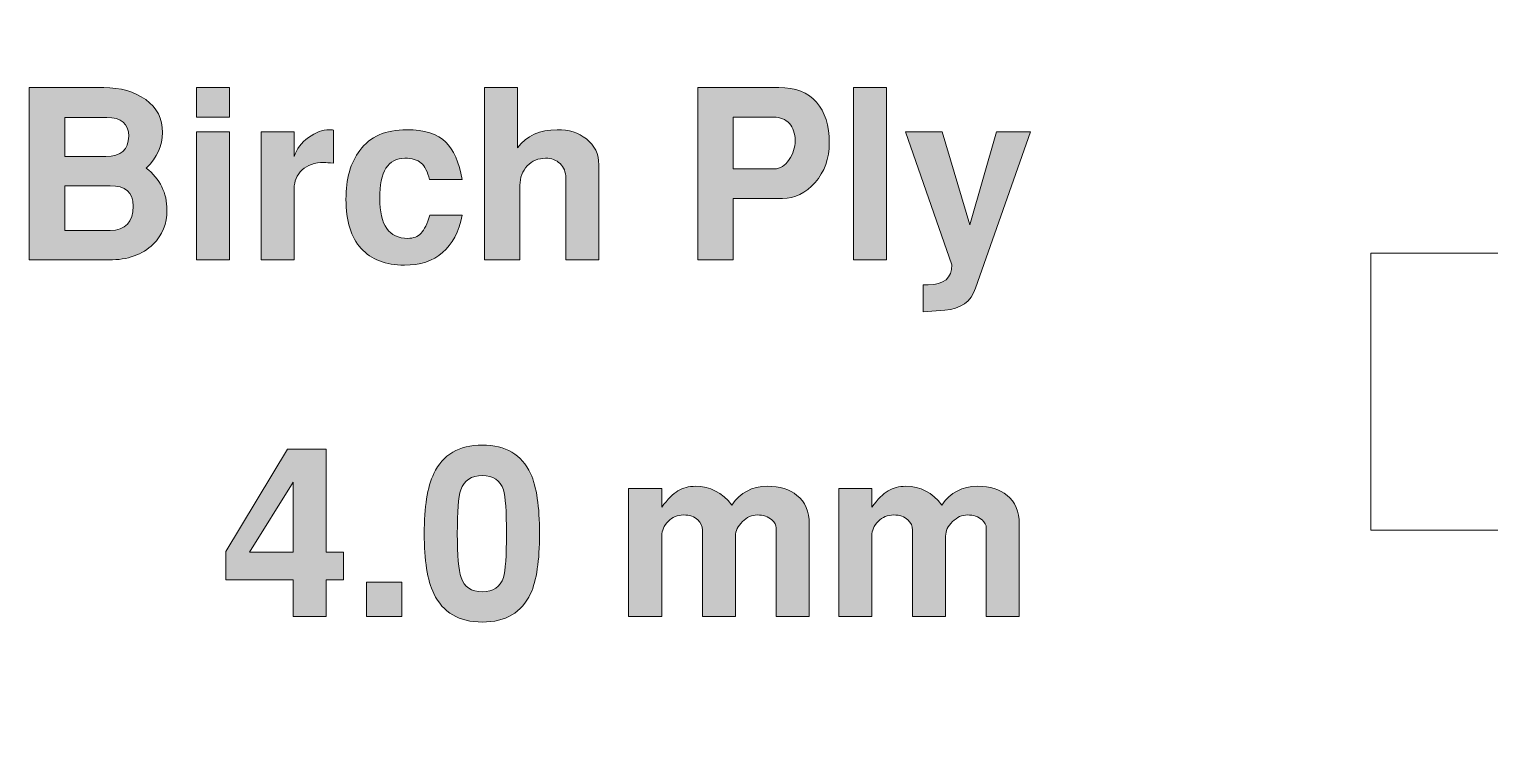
# Model space of a CAD drawing. Header units: inches. Extents: x 0.97 to 4.81, y -5.05 to -0.68.
# Drawn here: x 2.026 to 3.056, y -1.991 to -1.48 of the extents above; entities that cross this region are included whole.
import ezdxf

# ---------------------------------------------------------------- set-up
doc = ezdxf.new("R2010")
doc.units = ezdxf.units.IN
doc.header["$MEASUREMENT"] = 0
doc.layers.add('Layer 1', color=7, linetype='Continuous')

# ---------------------------------------------------------------- blocks, each defined once
blk = doc.blocks.new('block 5')
at = {"layer": 'Layer 1', "color": 7, "lineweight": 5, "true_color": 0xffffff}
blk.add_open_spline([(3.6261, -1.6382), (3.6261, -1.6382), (3.6261, -1.5193), (3.6261, -1.5193), (3.6261, -1.5193), (3.6261, -1.4803), (3.6261, -1.4803), (3.6261, -1.4803), (3.4984, -1.4803), (3.4984, -1.4803), (3.3903, -1.4803), (3.2914, -1.5414), (3.243, -1.6382), (3.243, -1.6382), (2.9719, -1.6382), (2.9719, -1.6382), (2.9719, -1.6382), (2.9719, -1.8335), (2.9719, -1.8335), (2.9719, -1.8335), (3.3707, -1.8335), (3.3707, -1.8335), (3.3707, -1.8335), (3.3707, -1.9523), (3.3707, -1.9523), (3.3707, -1.9523), (3.3707, -1.9913), (3.3707, -1.9913), (3.3707, -1.9913), (3.4984, -1.9913), (3.4984, -1.9913), (3.6066, -1.9913), (3.7054, -1.9302), (3.7538, -1.8335), (3.7538, -1.8335), (4.0249, -1.8335), (4.0249, -1.8335), (4.0249, -1.8335), (4.0249, -1.6382), (4.0249, -1.6382), (4.0249, -1.6382), (3.6261, -1.6382), (3.6261, -1.6382)], degree=3, knots=[0, 0, 0, 0, 1, 1, 1, 2, 2, 2, 3, 3, 3, 4, 4, 4, 5, 5, 5, 6, 6, 6, 7, 7, 7, 8, 8, 8, 9, 9, 9, 10, 10, 10, 11, 11, 11, 12, 12, 12, 13, 13, 13, 14, 14, 14, 14], dxfattribs=at)
blk = doc.blocks.new('block 2')
at = {"layer": 'Layer 1'}
blk.add_blockref('block 5', (0, 0), dxfattribs=at)
blk = doc.blocks.new('block 26')
at = {"layer": 'Layer 1', "true_color": 0xed1f24}
h = blk.add_hatch(color=240, dxfattribs=at)
h.dxf.hatch_style = 2
edge = h.paths.add_edge_path()
edge.add_spline(control_points=[(2.1231, -1.6078), (2.1231, -1.6175), (2.1199, -1.6255), (2.1133, -1.632), (2.1059, -1.6393), (2.0955, -1.643), (2.0821, -1.643), (2.0821, -1.643), (2.026, -1.643), (2.026, -1.643), (2.026, -1.643), (2.026, -1.5215), (2.026, -1.5215), (2.026, -1.5215), (2.0786, -1.5215), (2.0786, -1.5215), (2.0903, -1.5215), (2.1001, -1.5243), (2.1081, -1.53), (2.116, -1.5357), (2.12, -1.5434), (2.12, -1.5532), (2.12, -1.5625), (2.1161, -1.5708), (2.1085, -1.5782), (2.1182, -1.5859), (2.1231, -1.5958), (2.1231, -1.6078)], knot_values=[0, 0, 0, 0, 1, 1, 1, 2, 2, 2, 3, 3, 3, 4, 4, 4, 5, 5, 5, 6, 6, 6, 7, 7, 7, 8, 8, 8, 9, 9, 9, 9], degree=3, periodic=1)
edge = h.paths.add_edge_path()
edge.add_spline(control_points=[(2.0961, -1.5558), (2.0961, -1.5469), (2.091, -1.5425), (2.0806, -1.5425), (2.0806, -1.5425), (2.051, -1.5425), (2.051, -1.5425), (2.051, -1.5425), (2.051, -1.57), (2.051, -1.57), (2.051, -1.57), (2.08, -1.57), (2.08, -1.57), (2.0907, -1.57), (2.0961, -1.5653), (2.0961, -1.5558)], knot_values=[0, 0, 0, 0, 1, 1, 1, 2, 2, 2, 3, 3, 3, 4, 4, 4, 5, 5, 5, 5], degree=3, periodic=1)
edge = h.paths.add_edge_path()
edge.add_spline(control_points=[(2.0993, -1.605), (2.0993, -1.5954), (2.0939, -1.5907), (2.083, -1.5907), (2.083, -1.5907), (2.051, -1.5907), (2.051, -1.5907), (2.051, -1.5907), (2.051, -1.6222), (2.051, -1.6222), (2.051, -1.6222), (2.083, -1.6222), (2.083, -1.6222), (2.0939, -1.6222), (2.0993, -1.6164), (2.0993, -1.605)], knot_values=[0, 0, 0, 0, 1, 1, 1, 2, 2, 2, 3, 3, 3, 4, 4, 4, 5, 5, 5, 5], degree=3, periodic=1)
h = blk.add_hatch(color=240, dxfattribs=at)
h.dxf.hatch_style = 2
h.paths.add_polyline_path([(2.1673, -1.5423), (2.144, -1.5423), (2.144, -1.5215), (2.1673, -1.5215)])
h.paths.add_polyline_path([(2.1673, -1.643), (2.144, -1.643), (2.144, -1.5527), (2.1673, -1.5527)])
h = blk.add_hatch(color=240, dxfattribs=at)
h.dxf.hatch_style = 2
edge = h.paths.add_edge_path()
edge.add_spline(control_points=[(2.4276, -1.643), (2.4276, -1.643), (2.4043, -1.643), (2.4043, -1.643), (2.4043, -1.643), (2.4043, -1.5854), (2.4043, -1.5854), (2.4043, -1.581), (2.403, -1.5776), (2.4003, -1.5751), (2.3976, -1.5726), (2.3942, -1.5713), (2.3901, -1.5713), (2.3849, -1.5713), (2.3806, -1.5731), (2.3771, -1.5767), (2.3737, -1.5804), (2.372, -1.5849), (2.372, -1.5904), (2.372, -1.5904), (2.372, -1.643), (2.372, -1.643), (2.372, -1.643), (2.347, -1.643), (2.347, -1.643), (2.347, -1.643), (2.347, -1.5215), (2.347, -1.5215), (2.347, -1.5215), (2.3703, -1.5215), (2.3703, -1.5215), (2.3703, -1.5215), (2.3703, -1.564), (2.3703, -1.564), (2.3766, -1.5554), (2.386, -1.5512), (2.3983, -1.5512), (2.4064, -1.5512), (2.4132, -1.5533), (2.4188, -1.5577), (2.4247, -1.5623), (2.4276, -1.5684), (2.4276, -1.576), (2.4276, -1.576), (2.4276, -1.643), (2.4276, -1.643)], knot_values=[0, 0, 0, 0, 1, 1, 1, 2, 2, 2, 3, 3, 3, 4, 4, 4, 5, 5, 5, 6, 6, 6, 7, 7, 7, 8, 8, 8, 9, 9, 9, 10, 10, 10, 11, 11, 11, 12, 12, 12, 13, 13, 13, 14, 14, 14, 15, 15, 15, 15], degree=3, periodic=1)
h = blk.add_hatch(color=240, dxfattribs=at)
h.dxf.hatch_style = 2
edge = h.paths.add_edge_path()
edge.add_spline(control_points=[(2.5901, -1.5603), (2.5901, -1.5715), (2.5868, -1.5809), (2.5801, -1.5884), (2.5735, -1.5959), (2.5658, -1.5997), (2.5571, -1.5997), (2.5571, -1.5997), (2.5223, -1.5997), (2.5223, -1.5997), (2.5223, -1.5997), (2.5223, -1.643), (2.5223, -1.643), (2.5223, -1.643), (2.4973, -1.643), (2.4973, -1.643), (2.4973, -1.643), (2.4973, -1.5215), (2.4973, -1.5215), (2.4973, -1.5215), (2.5545, -1.5215), (2.5545, -1.5215), (2.5662, -1.5215), (2.5751, -1.5249), (2.5811, -1.5318), (2.5871, -1.5387), (2.5901, -1.5482), (2.5901, -1.5603)], knot_values=[0, 0, 0, 0, 1, 1, 1, 2, 2, 2, 3, 3, 3, 4, 4, 4, 5, 5, 5, 6, 6, 6, 7, 7, 7, 8, 8, 8, 9, 9, 9, 9], degree=3, periodic=1)
edge = h.paths.add_edge_path()
edge.add_spline(control_points=[(2.566, -1.5588), (2.566, -1.5538), (2.5646, -1.5498), (2.562, -1.5468), (2.5593, -1.5438), (2.5556, -1.5423), (2.5508, -1.5423), (2.5508, -1.5423), (2.5223, -1.5423), (2.5223, -1.5423), (2.5223, -1.5423), (2.5223, -1.5788), (2.5223, -1.5788), (2.5223, -1.5788), (2.5515, -1.5788), (2.5515, -1.5788), (2.5555, -1.5788), (2.5589, -1.5767), (2.5618, -1.5723), (2.5646, -1.5683), (2.566, -1.5638), (2.566, -1.5588)], knot_values=[0, 0, 0, 0, 1, 1, 1, 2, 2, 2, 3, 3, 3, 4, 4, 4, 5, 5, 5, 6, 6, 6, 7, 7, 7, 7], degree=3, periodic=1)
h = blk.add_hatch(color=240, dxfattribs=at)
h.dxf.hatch_style = 2
h.paths.add_polyline_path([(2.6305, -1.643), (2.6071, -1.643), (2.6071, -1.5215), (2.6305, -1.5215)])
h = blk.add_hatch(color=240, dxfattribs=at)
h.dxf.hatch_style = 2
edge = h.paths.add_edge_path()
edge.add_spline(control_points=[(2.2406, -1.5748), (2.2375, -1.5745), (2.2352, -1.5743), (2.2338, -1.5743), (2.2272, -1.5743), (2.2221, -1.5761), (2.2184, -1.5796), (2.2147, -1.5831), (2.2128, -1.5875), (2.2128, -1.5928), (2.2128, -1.5928), (2.2128, -1.643), (2.2128, -1.643), (2.2128, -1.643), (2.1895, -1.643), (2.1895, -1.643), (2.1895, -1.643), (2.1895, -1.5527), (2.1895, -1.5527), (2.1895, -1.5527), (2.2128, -1.5527), (2.2128, -1.5527), (2.2128, -1.5527), (2.2128, -1.5701), (2.2128, -1.5701), (2.2145, -1.5648), (2.2178, -1.5603), (2.2228, -1.5567), (2.2278, -1.553), (2.2328, -1.5512), (2.2378, -1.5512), (2.2384, -1.5512), (2.2393, -1.5513), (2.2406, -1.5515), (2.2406, -1.5515), (2.2406, -1.5748), (2.2406, -1.5748)], knot_values=[0, 0, 0, 0, 1, 1, 1, 2, 2, 2, 3, 3, 3, 4, 4, 4, 5, 5, 5, 6, 6, 6, 7, 7, 7, 8, 8, 8, 9, 9, 9, 10, 10, 10, 11, 11, 11, 12, 12, 12, 12], degree=3, periodic=1)
h = blk.add_hatch(color=240, dxfattribs=at)
h.dxf.hatch_style = 2
edge = h.paths.add_edge_path()
edge.add_spline(control_points=[(2.3313, -1.6115), (2.3264, -1.6349), (2.3128, -1.6467), (2.2905, -1.6467), (2.2772, -1.6467), (2.2671, -1.6427), (2.26, -1.6349), (2.2529, -1.6271), (2.2493, -1.6155), (2.2493, -1.6003), (2.2493, -1.5859), (2.2525, -1.5744), (2.259, -1.5658), (2.2663, -1.556), (2.2774, -1.5512), (2.2921, -1.5512), (2.3046, -1.5512), (2.3138, -1.5541), (2.3198, -1.56), (2.3251, -1.5652), (2.329, -1.574), (2.3313, -1.5863), (2.3313, -1.5863), (2.3082, -1.5863), (2.3082, -1.5863), (2.3069, -1.5808), (2.3049, -1.5769), (2.3023, -1.5747), (2.2997, -1.5724), (2.2959, -1.5713), (2.2909, -1.5713), (2.279, -1.5713), (2.2731, -1.5807), (2.2731, -1.5996), (2.2731, -1.6184), (2.2797, -1.6278), (2.2929, -1.6278), (2.2969, -1.6278), (2.3, -1.6266), (2.3023, -1.6242), (2.3046, -1.6217), (2.3066, -1.6175), (2.3084, -1.6115), (2.3084, -1.6115), (2.3313, -1.6115), (2.3313, -1.6115)], knot_values=[0, 0, 0, 0, 1, 1, 1, 2, 2, 2, 3, 3, 3, 4, 4, 4, 5, 5, 5, 6, 6, 6, 7, 7, 7, 8, 8, 8, 9, 9, 9, 10, 10, 10, 11, 11, 11, 12, 12, 12, 13, 13, 13, 14, 14, 14, 15, 15, 15, 15], degree=3, periodic=1)
h = blk.add_hatch(color=240, dxfattribs=at)
h.dxf.hatch_style = 2
edge = h.paths.add_edge_path()
edge.add_spline(control_points=[(2.732, -1.5527), (2.732, -1.5527), (2.6933, -1.663), (2.6933, -1.663), (2.69, -1.6724), (2.6827, -1.6776), (2.6716, -1.6785), (2.6716, -1.6785), (2.6563, -1.6797), (2.6563, -1.6797), (2.6563, -1.6797), (2.6563, -1.6605), (2.6563, -1.6605), (2.6563, -1.6605), (2.6598, -1.6605), (2.6598, -1.6605), (2.671, -1.6605), (2.6766, -1.6558), (2.6766, -1.6465), (2.6766, -1.6465), (2.6438, -1.5527), (2.6438, -1.5527), (2.6438, -1.5527), (2.6696, -1.5527), (2.6696, -1.5527), (2.6696, -1.5527), (2.6891, -1.6182), (2.6891, -1.6182), (2.6891, -1.6182), (2.708, -1.5527), (2.708, -1.5527), (2.708, -1.5527), (2.732, -1.5527), (2.732, -1.5527)], knot_values=[0, 0, 0, 0, 1, 1, 1, 2, 2, 2, 3, 3, 3, 4, 4, 4, 5, 5, 5, 6, 6, 6, 7, 7, 7, 8, 8, 8, 9, 9, 9, 10, 10, 10, 11, 11, 11, 11], degree=3, periodic=1)
at = {"layer": 'Layer 1', "lineweight": 0}
for points in [[(2.1673, -1.5423), (2.144, -1.5423), (2.144, -1.5215), (2.1673, -1.5215), (2.1673, -1.5423)], [(2.6305, -1.643), (2.6071, -1.643), (2.6071, -1.5215), (2.6305, -1.5215), (2.6305, -1.643)], [(2.1673, -1.643), (2.144, -1.643), (2.144, -1.5527), (2.1673, -1.5527), (2.1673, -1.643)]]:
    blk.add_lwpolyline(points, dxfattribs=at)
for points, knots in [([(2.1231, -1.6078), (2.1231, -1.6175), (2.1199, -1.6255), (2.1133, -1.632), (2.1059, -1.6393), (2.0955, -1.643), (2.0821, -1.643), (2.0821, -1.643), (2.026, -1.643), (2.026, -1.643), (2.026, -1.643), (2.026, -1.5215), (2.026, -1.5215), (2.026, -1.5215), (2.0786, -1.5215), (2.0786, -1.5215), (2.0903, -1.5215), (2.1001, -1.5243), (2.1081, -1.53), (2.116, -1.5357), (2.12, -1.5434), (2.12, -1.5532), (2.12, -1.5625), (2.1161, -1.5708), (2.1085, -1.5782), (2.1182, -1.5859), (2.1231, -1.5958), (2.1231, -1.6078)], [0, 0, 0, 0, 1, 1, 1, 2, 2, 2, 3, 3, 3, 4, 4, 4, 5, 5, 5, 6, 6, 6, 7, 7, 7, 8, 8, 8, 9, 9, 9, 9]), ([(2.4276, -1.643), (2.4276, -1.643), (2.4043, -1.643), (2.4043, -1.643), (2.4043, -1.643), (2.4043, -1.5854), (2.4043, -1.5854), (2.4043, -1.581), (2.403, -1.5776), (2.4003, -1.5751), (2.3976, -1.5726), (2.3942, -1.5713), (2.3901, -1.5713), (2.3849, -1.5713), (2.3806, -1.5731), (2.3771, -1.5767), (2.3737, -1.5804), (2.372, -1.5849), (2.372, -1.5904), (2.372, -1.5904), (2.372, -1.643), (2.372, -1.643), (2.372, -1.643), (2.347, -1.643), (2.347, -1.643), (2.347, -1.643), (2.347, -1.5215), (2.347, -1.5215), (2.347, -1.5215), (2.3703, -1.5215), (2.3703, -1.5215), (2.3703, -1.5215), (2.3703, -1.564), (2.3703, -1.564), (2.3766, -1.5554), (2.386, -1.5512), (2.3983, -1.5512), (2.4064, -1.5512), (2.4132, -1.5533), (2.4188, -1.5577), (2.4247, -1.5623), (2.4276, -1.5684), (2.4276, -1.576), (2.4276, -1.576), (2.4276, -1.643), (2.4276, -1.643)], [0, 0, 0, 0, 1, 1, 1, 2, 2, 2, 3, 3, 3, 4, 4, 4, 5, 5, 5, 6, 6, 6, 7, 7, 7, 8, 8, 8, 9, 9, 9, 10, 10, 10, 11, 11, 11, 12, 12, 12, 13, 13, 13, 14, 14, 14, 15, 15, 15, 15]), ([(2.5901, -1.5603), (2.5901, -1.5715), (2.5868, -1.5809), (2.5801, -1.5884), (2.5735, -1.5959), (2.5658, -1.5997), (2.5571, -1.5997), (2.5571, -1.5997), (2.5223, -1.5997), (2.5223, -1.5997), (2.5223, -1.5997), (2.5223, -1.643), (2.5223, -1.643), (2.5223, -1.643), (2.4973, -1.643), (2.4973, -1.643), (2.4973, -1.643), (2.4973, -1.5215), (2.4973, -1.5215), (2.4973, -1.5215), (2.5545, -1.5215), (2.5545, -1.5215), (2.5662, -1.5215), (2.5751, -1.5249), (2.5811, -1.5318), (2.5871, -1.5387), (2.5901, -1.5482), (2.5901, -1.5603)], [0, 0, 0, 0, 1, 1, 1, 2, 2, 2, 3, 3, 3, 4, 4, 4, 5, 5, 5, 6, 6, 6, 7, 7, 7, 8, 8, 8, 9, 9, 9, 9]), ([(2.0961, -1.5558), (2.0961, -1.5469), (2.091, -1.5425), (2.0806, -1.5425), (2.0806, -1.5425), (2.051, -1.5425), (2.051, -1.5425), (2.051, -1.5425), (2.051, -1.57), (2.051, -1.57), (2.051, -1.57), (2.08, -1.57), (2.08, -1.57), (2.0907, -1.57), (2.0961, -1.5653), (2.0961, -1.5558)], [0, 0, 0, 0, 1, 1, 1, 2, 2, 2, 3, 3, 3, 4, 4, 4, 5, 5, 5, 5]), ([(2.566, -1.5588), (2.566, -1.5538), (2.5646, -1.5498), (2.562, -1.5468), (2.5593, -1.5438), (2.5556, -1.5423), (2.5508, -1.5423), (2.5508, -1.5423), (2.5223, -1.5423), (2.5223, -1.5423), (2.5223, -1.5423), (2.5223, -1.5788), (2.5223, -1.5788), (2.5223, -1.5788), (2.5515, -1.5788), (2.5515, -1.5788), (2.5555, -1.5788), (2.5589, -1.5767), (2.5618, -1.5723), (2.5646, -1.5683), (2.566, -1.5638), (2.566, -1.5588)], [0, 0, 0, 0, 1, 1, 1, 2, 2, 2, 3, 3, 3, 4, 4, 4, 5, 5, 5, 6, 6, 6, 7, 7, 7, 7]), ([(2.2406, -1.5748), (2.2375, -1.5745), (2.2352, -1.5743), (2.2338, -1.5743), (2.2272, -1.5743), (2.2221, -1.5761), (2.2184, -1.5796), (2.2147, -1.5831), (2.2128, -1.5875), (2.2128, -1.5928), (2.2128, -1.5928), (2.2128, -1.643), (2.2128, -1.643), (2.2128, -1.643), (2.1895, -1.643), (2.1895, -1.643), (2.1895, -1.643), (2.1895, -1.5527), (2.1895, -1.5527), (2.1895, -1.5527), (2.2128, -1.5527), (2.2128, -1.5527), (2.2128, -1.5527), (2.2128, -1.5701), (2.2128, -1.5701), (2.2145, -1.5648), (2.2178, -1.5603), (2.2228, -1.5567), (2.2278, -1.553), (2.2328, -1.5512), (2.2378, -1.5512), (2.2384, -1.5512), (2.2393, -1.5513), (2.2406, -1.5515), (2.2406, -1.5515), (2.2406, -1.5748), (2.2406, -1.5748)], [0, 0, 0, 0, 1, 1, 1, 2, 2, 2, 3, 3, 3, 4, 4, 4, 5, 5, 5, 6, 6, 6, 7, 7, 7, 8, 8, 8, 9, 9, 9, 10, 10, 10, 11, 11, 11, 12, 12, 12, 12]), ([(2.3313, -1.6115), (2.3264, -1.6349), (2.3128, -1.6467), (2.2905, -1.6467), (2.2772, -1.6467), (2.2671, -1.6427), (2.26, -1.6349), (2.2529, -1.6271), (2.2493, -1.6155), (2.2493, -1.6003), (2.2493, -1.5859), (2.2525, -1.5744), (2.259, -1.5658), (2.2663, -1.556), (2.2774, -1.5512), (2.2921, -1.5512), (2.3046, -1.5512), (2.3138, -1.5541), (2.3198, -1.56), (2.3251, -1.5652), (2.329, -1.574), (2.3313, -1.5863), (2.3313, -1.5863), (2.3082, -1.5863), (2.3082, -1.5863), (2.3069, -1.5808), (2.3049, -1.5769), (2.3023, -1.5747), (2.2997, -1.5724), (2.2959, -1.5713), (2.2909, -1.5713), (2.279, -1.5713), (2.2731, -1.5807), (2.2731, -1.5996), (2.2731, -1.6184), (2.2797, -1.6278), (2.2929, -1.6278), (2.2969, -1.6278), (2.3, -1.6266), (2.3023, -1.6242), (2.3046, -1.6217), (2.3066, -1.6175), (2.3084, -1.6115), (2.3084, -1.6115), (2.3313, -1.6115), (2.3313, -1.6115)], [0, 0, 0, 0, 1, 1, 1, 2, 2, 2, 3, 3, 3, 4, 4, 4, 5, 5, 5, 6, 6, 6, 7, 7, 7, 8, 8, 8, 9, 9, 9, 10, 10, 10, 11, 11, 11, 12, 12, 12, 13, 13, 13, 14, 14, 14, 15, 15, 15, 15]), ([(2.732, -1.5527), (2.732, -1.5527), (2.6933, -1.663), (2.6933, -1.663), (2.69, -1.6724), (2.6827, -1.6776), (2.6716, -1.6785), (2.6716, -1.6785), (2.6563, -1.6797), (2.6563, -1.6797), (2.6563, -1.6797), (2.6563, -1.6605), (2.6563, -1.6605), (2.6563, -1.6605), (2.6598, -1.6605), (2.6598, -1.6605), (2.671, -1.6605), (2.6766, -1.6558), (2.6766, -1.6465), (2.6766, -1.6465), (2.6438, -1.5527), (2.6438, -1.5527), (2.6438, -1.5527), (2.6696, -1.5527), (2.6696, -1.5527), (2.6696, -1.5527), (2.6891, -1.6182), (2.6891, -1.6182), (2.6891, -1.6182), (2.708, -1.5527), (2.708, -1.5527), (2.708, -1.5527), (2.732, -1.5527), (2.732, -1.5527)], [0, 0, 0, 0, 1, 1, 1, 2, 2, 2, 3, 3, 3, 4, 4, 4, 5, 5, 5, 6, 6, 6, 7, 7, 7, 8, 8, 8, 9, 9, 9, 10, 10, 10, 11, 11, 11, 11]), ([(2.0993, -1.605), (2.0993, -1.5954), (2.0939, -1.5907), (2.083, -1.5907), (2.083, -1.5907), (2.051, -1.5907), (2.051, -1.5907), (2.051, -1.5907), (2.051, -1.6222), (2.051, -1.6222), (2.051, -1.6222), (2.083, -1.6222), (2.083, -1.6222), (2.0939, -1.6222), (2.0993, -1.6164), (2.0993, -1.605)], [0, 0, 0, 0, 1, 1, 1, 2, 2, 2, 3, 3, 3, 4, 4, 4, 5, 5, 5, 5])]:
    blk.add_open_spline(points, degree=3, knots=knots, dxfattribs=at)
blk = doc.blocks.new('block 28')
at = {"layer": 'Layer 1', "true_color": 0xed1f24}
h = blk.add_hatch(color=240, dxfattribs=at)
h.dxf.hatch_style = 2
h.paths.add_polyline_path([(2.2476, -1.8686), (2.2353, -1.8686), (2.2353, -1.8946), (2.212, -1.8946), (2.212, -1.8686), (2.1646, -1.8686), (2.1646, -1.8487), (2.2081, -1.7764), (2.2353, -1.7764), (2.2353, -1.8492), (2.2476, -1.8492)])
h.paths.add_polyline_path([(2.212, -1.8492), (2.212, -1.7998), (2.1813, -1.8492)])
h = blk.add_hatch(color=240, dxfattribs=at)
h.dxf.hatch_style = 2
edge = h.paths.add_edge_path()
edge.add_spline(control_points=[(2.3858, -1.8361), (2.3858, -1.855), (2.3837, -1.8692), (2.3795, -1.8784), (2.3732, -1.8917), (2.3619, -1.8984), (2.3455, -1.8984), (2.329, -1.8984), (2.3176, -1.8917), (2.3113, -1.8784), (2.3067, -1.8689), (2.3045, -1.8548), (2.3045, -1.8361), (2.3045, -1.8173), (2.3067, -1.8032), (2.3113, -1.7937), (2.3176, -1.7804), (2.329, -1.7737), (2.3455, -1.7737), (2.3619, -1.7737), (2.3732, -1.7804), (2.3795, -1.7937), (2.3837, -1.8029), (2.3858, -1.8171), (2.3858, -1.8361)], knot_values=[0, 0, 0, 0, 1, 1, 1, 2, 2, 2, 3, 3, 3, 4, 4, 4, 5, 5, 5, 6, 6, 6, 7, 7, 7, 8, 8, 8, 8], degree=3, periodic=1)
edge = h.paths.add_edge_path()
edge.add_spline(control_points=[(2.3625, -1.8361), (2.3625, -1.8203), (2.3617, -1.81), (2.3603, -1.8052), (2.3581, -1.7984), (2.3531, -1.7951), (2.3455, -1.7951), (2.3377, -1.7951), (2.3326, -1.7984), (2.3303, -1.8052), (2.3286, -1.8102), (2.3278, -1.8205), (2.3278, -1.8361), (2.3278, -1.8516), (2.3287, -1.8619), (2.3305, -1.8669), (2.3327, -1.8737), (2.3377, -1.8771), (2.3455, -1.8771), (2.3531, -1.8771), (2.3581, -1.8737), (2.3603, -1.8669), (2.3617, -1.8621), (2.3625, -1.8518), (2.3625, -1.8361)], knot_values=[0, 0, 0, 0, 1, 1, 1, 2, 2, 2, 3, 3, 3, 4, 4, 4, 5, 5, 5, 6, 6, 6, 7, 7, 7, 8, 8, 8, 8], degree=3, periodic=1)
h = blk.add_hatch(color=240, dxfattribs=at)
h.dxf.hatch_style = 2
edge = h.paths.add_edge_path()
edge.add_spline(control_points=[(2.576, -1.8946), (2.576, -1.8946), (2.5526, -1.8946), (2.5526, -1.8946), (2.5526, -1.8946), (2.5526, -1.8319), (2.5526, -1.8319), (2.5526, -1.83), (2.5516, -1.8282), (2.5496, -1.8264), (2.5471, -1.824), (2.5436, -1.8229), (2.5393, -1.8229), (2.5355, -1.8229), (2.532, -1.8245), (2.5288, -1.8276), (2.5256, -1.8308), (2.524, -1.8342), (2.524, -1.8378), (2.524, -1.8378), (2.524, -1.8946), (2.524, -1.8946), (2.524, -1.8946), (2.5006, -1.8946), (2.5006, -1.8946), (2.5006, -1.8946), (2.5006, -1.8336), (2.5006, -1.8336), (2.5006, -1.8308), (2.4996, -1.8284), (2.4975, -1.8264), (2.495, -1.824), (2.4916, -1.8229), (2.4873, -1.8229), (2.4831, -1.8229), (2.4795, -1.8244), (2.4765, -1.8274), (2.4735, -1.8304), (2.472, -1.8338), (2.472, -1.8377), (2.472, -1.8377), (2.472, -1.8946), (2.472, -1.8946), (2.472, -1.8946), (2.4486, -1.8946), (2.4486, -1.8946), (2.4486, -1.8946), (2.4486, -1.8042), (2.4486, -1.8042), (2.4486, -1.8042), (2.472, -1.8042), (2.472, -1.8042), (2.472, -1.8042), (2.472, -1.8174), (2.472, -1.8174), (2.4761, -1.8118), (2.4799, -1.808), (2.4834, -1.8059), (2.4869, -1.8038), (2.491, -1.8027), (2.4958, -1.8027), (2.5061, -1.8027), (2.5146, -1.8071), (2.5213, -1.8159), (2.5273, -1.8071), (2.5357, -1.8027), (2.5465, -1.8027), (2.5552, -1.8027), (2.5622, -1.8048), (2.5673, -1.8091), (2.5731, -1.8136), (2.576, -1.8204), (2.576, -1.8294), (2.576, -1.8294), (2.576, -1.8946), (2.576, -1.8946)], knot_values=[0, 0, 0, 0, 1, 1, 1, 2, 2, 2, 3, 3, 3, 4, 4, 4, 5, 5, 5, 6, 6, 6, 7, 7, 7, 8, 8, 8, 9, 9, 9, 10, 10, 10, 11, 11, 11, 12, 12, 12, 13, 13, 13, 14, 14, 14, 15, 15, 15, 16, 16, 16, 17, 17, 17, 18, 18, 18, 19, 19, 19, 20, 20, 20, 21, 21, 21, 22, 22, 22, 23, 23, 23, 24, 24, 24, 25, 25, 25, 25], degree=3, periodic=1)
h = blk.add_hatch(color=240, dxfattribs=at)
h.dxf.hatch_style = 2
edge = h.paths.add_edge_path()
edge.add_spline(control_points=[(2.7241, -1.8946), (2.7241, -1.8946), (2.7008, -1.8946), (2.7008, -1.8946), (2.7008, -1.8946), (2.7008, -1.8319), (2.7008, -1.8319), (2.7008, -1.83), (2.6998, -1.8282), (2.6978, -1.8264), (2.6952, -1.824), (2.6918, -1.8229), (2.6875, -1.8229), (2.6837, -1.8229), (2.6802, -1.8245), (2.677, -1.8276), (2.6737, -1.8308), (2.6721, -1.8342), (2.6721, -1.8378), (2.6721, -1.8378), (2.6721, -1.8946), (2.6721, -1.8946), (2.6721, -1.8946), (2.6488, -1.8946), (2.6488, -1.8946), (2.6488, -1.8946), (2.6488, -1.8336), (2.6488, -1.8336), (2.6488, -1.8308), (2.6477, -1.8284), (2.6456, -1.8264), (2.6432, -1.824), (2.6398, -1.8229), (2.6355, -1.8229), (2.6312, -1.8229), (2.6276, -1.8244), (2.6246, -1.8274), (2.6216, -1.8304), (2.6201, -1.8338), (2.6201, -1.8377), (2.6201, -1.8377), (2.6201, -1.8946), (2.6201, -1.8946), (2.6201, -1.8946), (2.5968, -1.8946), (2.5968, -1.8946), (2.5968, -1.8946), (2.5968, -1.8042), (2.5968, -1.8042), (2.5968, -1.8042), (2.6201, -1.8042), (2.6201, -1.8042), (2.6201, -1.8042), (2.6201, -1.8174), (2.6201, -1.8174), (2.6242, -1.8118), (2.6281, -1.808), (2.6316, -1.8059), (2.6351, -1.8038), (2.6392, -1.8027), (2.644, -1.8027), (2.6543, -1.8027), (2.6628, -1.8071), (2.6695, -1.8159), (2.6755, -1.8071), (2.6839, -1.8027), (2.6946, -1.8027), (2.7034, -1.8027), (2.7104, -1.8048), (2.7155, -1.8091), (2.7212, -1.8136), (2.7241, -1.8204), (2.7241, -1.8294), (2.7241, -1.8294), (2.7241, -1.8946), (2.7241, -1.8946)], knot_values=[0, 0, 0, 0, 1, 1, 1, 2, 2, 2, 3, 3, 3, 4, 4, 4, 5, 5, 5, 6, 6, 6, 7, 7, 7, 8, 8, 8, 9, 9, 9, 10, 10, 10, 11, 11, 11, 12, 12, 12, 13, 13, 13, 14, 14, 14, 15, 15, 15, 16, 16, 16, 17, 17, 17, 18, 18, 18, 19, 19, 19, 20, 20, 20, 21, 21, 21, 22, 22, 22, 23, 23, 23, 24, 24, 24, 25, 25, 25, 25], degree=3, periodic=1)
h = blk.add_hatch(color=240, dxfattribs=at)
h.dxf.hatch_style = 2
h.paths.add_polyline_path([(2.2888, -1.8946), (2.2638, -1.8946), (2.2638, -1.8702), (2.2888, -1.8702)])
at = {"layer": 'Layer 1', "lineweight": 0}
for points in [[(2.2476, -1.8686), (2.2353, -1.8686), (2.2353, -1.8946), (2.212, -1.8946), (2.212, -1.8686), (2.1646, -1.8686), (2.1646, -1.8487), (2.2081, -1.7764), (2.2353, -1.7764), (2.2353, -1.8492), (2.2476, -1.8492), (2.2476, -1.8686)], [(2.212, -1.8492), (2.212, -1.7998), (2.1813, -1.8492), (2.212, -1.8492)], [(2.2888, -1.8946), (2.2638, -1.8946), (2.2638, -1.8702), (2.2888, -1.8702), (2.2888, -1.8946)]]:
    blk.add_lwpolyline(points, dxfattribs=at)
for points, knots in [([(2.3858, -1.8361), (2.3858, -1.855), (2.3837, -1.8692), (2.3795, -1.8784), (2.3732, -1.8917), (2.3619, -1.8984), (2.3455, -1.8984), (2.329, -1.8984), (2.3176, -1.8917), (2.3113, -1.8784), (2.3067, -1.8689), (2.3045, -1.8548), (2.3045, -1.8361), (2.3045, -1.8173), (2.3067, -1.8032), (2.3113, -1.7937), (2.3176, -1.7804), (2.329, -1.7737), (2.3455, -1.7737), (2.3619, -1.7737), (2.3732, -1.7804), (2.3795, -1.7937), (2.3837, -1.8029), (2.3858, -1.8171), (2.3858, -1.8361)], [0, 0, 0, 0, 1, 1, 1, 2, 2, 2, 3, 3, 3, 4, 4, 4, 5, 5, 5, 6, 6, 6, 7, 7, 7, 8, 8, 8, 8]), ([(2.3625, -1.8361), (2.3625, -1.8203), (2.3617, -1.81), (2.3603, -1.8052), (2.3581, -1.7984), (2.3531, -1.7951), (2.3455, -1.7951), (2.3377, -1.7951), (2.3326, -1.7984), (2.3303, -1.8052), (2.3286, -1.8102), (2.3278, -1.8205), (2.3278, -1.8361), (2.3278, -1.8516), (2.3287, -1.8619), (2.3305, -1.8669), (2.3327, -1.8737), (2.3377, -1.8771), (2.3455, -1.8771), (2.3531, -1.8771), (2.3581, -1.8737), (2.3603, -1.8669), (2.3617, -1.8621), (2.3625, -1.8518), (2.3625, -1.8361)], [0, 0, 0, 0, 1, 1, 1, 2, 2, 2, 3, 3, 3, 4, 4, 4, 5, 5, 5, 6, 6, 6, 7, 7, 7, 8, 8, 8, 8]), ([(2.576, -1.8946), (2.576, -1.8946), (2.5526, -1.8946), (2.5526, -1.8946), (2.5526, -1.8946), (2.5526, -1.8319), (2.5526, -1.8319), (2.5526, -1.83), (2.5516, -1.8282), (2.5496, -1.8264), (2.5471, -1.824), (2.5436, -1.8229), (2.5393, -1.8229), (2.5355, -1.8229), (2.532, -1.8245), (2.5288, -1.8276), (2.5256, -1.8308), (2.524, -1.8342), (2.524, -1.8378), (2.524, -1.8378), (2.524, -1.8946), (2.524, -1.8946), (2.524, -1.8946), (2.5006, -1.8946), (2.5006, -1.8946), (2.5006, -1.8946), (2.5006, -1.8336), (2.5006, -1.8336), (2.5006, -1.8308), (2.4996, -1.8284), (2.4975, -1.8264), (2.495, -1.824), (2.4916, -1.8229), (2.4873, -1.8229), (2.4831, -1.8229), (2.4795, -1.8244), (2.4765, -1.8274), (2.4735, -1.8304), (2.472, -1.8338), (2.472, -1.8377), (2.472, -1.8377), (2.472, -1.8946), (2.472, -1.8946), (2.472, -1.8946), (2.4486, -1.8946), (2.4486, -1.8946), (2.4486, -1.8946), (2.4486, -1.8042), (2.4486, -1.8042), (2.4486, -1.8042), (2.472, -1.8042), (2.472, -1.8042), (2.472, -1.8042), (2.472, -1.8174), (2.472, -1.8174), (2.4761, -1.8118), (2.4799, -1.808), (2.4834, -1.8059), (2.4869, -1.8038), (2.491, -1.8027), (2.4958, -1.8027), (2.5061, -1.8027), (2.5146, -1.8071), (2.5213, -1.8159), (2.5273, -1.8071), (2.5357, -1.8027), (2.5465, -1.8027), (2.5552, -1.8027), (2.5622, -1.8048), (2.5673, -1.8091), (2.5731, -1.8136), (2.576, -1.8204), (2.576, -1.8294), (2.576, -1.8294), (2.576, -1.8946), (2.576, -1.8946)], [0, 0, 0, 0, 1, 1, 1, 2, 2, 2, 3, 3, 3, 4, 4, 4, 5, 5, 5, 6, 6, 6, 7, 7, 7, 8, 8, 8, 9, 9, 9, 10, 10, 10, 11, 11, 11, 12, 12, 12, 13, 13, 13, 14, 14, 14, 15, 15, 15, 16, 16, 16, 17, 17, 17, 18, 18, 18, 19, 19, 19, 20, 20, 20, 21, 21, 21, 22, 22, 22, 23, 23, 23, 24, 24, 24, 25, 25, 25, 25]), ([(2.7241, -1.8946), (2.7241, -1.8946), (2.7008, -1.8946), (2.7008, -1.8946), (2.7008, -1.8946), (2.7008, -1.8319), (2.7008, -1.8319), (2.7008, -1.83), (2.6998, -1.8282), (2.6978, -1.8264), (2.6952, -1.824), (2.6918, -1.8229), (2.6875, -1.8229), (2.6837, -1.8229), (2.6802, -1.8245), (2.677, -1.8276), (2.6737, -1.8308), (2.6721, -1.8342), (2.6721, -1.8378), (2.6721, -1.8378), (2.6721, -1.8946), (2.6721, -1.8946), (2.6721, -1.8946), (2.6488, -1.8946), (2.6488, -1.8946), (2.6488, -1.8946), (2.6488, -1.8336), (2.6488, -1.8336), (2.6488, -1.8308), (2.6477, -1.8284), (2.6456, -1.8264), (2.6432, -1.824), (2.6398, -1.8229), (2.6355, -1.8229), (2.6312, -1.8229), (2.6276, -1.8244), (2.6246, -1.8274), (2.6216, -1.8304), (2.6201, -1.8338), (2.6201, -1.8377), (2.6201, -1.8377), (2.6201, -1.8946), (2.6201, -1.8946), (2.6201, -1.8946), (2.5968, -1.8946), (2.5968, -1.8946), (2.5968, -1.8946), (2.5968, -1.8042), (2.5968, -1.8042), (2.5968, -1.8042), (2.6201, -1.8042), (2.6201, -1.8042), (2.6201, -1.8042), (2.6201, -1.8174), (2.6201, -1.8174), (2.6242, -1.8118), (2.6281, -1.808), (2.6316, -1.8059), (2.6351, -1.8038), (2.6392, -1.8027), (2.644, -1.8027), (2.6543, -1.8027), (2.6628, -1.8071), (2.6695, -1.8159), (2.6755, -1.8071), (2.6839, -1.8027), (2.6946, -1.8027), (2.7034, -1.8027), (2.7104, -1.8048), (2.7155, -1.8091), (2.7212, -1.8136), (2.7241, -1.8204), (2.7241, -1.8294), (2.7241, -1.8294), (2.7241, -1.8946), (2.7241, -1.8946)], [0, 0, 0, 0, 1, 1, 1, 2, 2, 2, 3, 3, 3, 4, 4, 4, 5, 5, 5, 6, 6, 6, 7, 7, 7, 8, 8, 8, 9, 9, 9, 10, 10, 10, 11, 11, 11, 12, 12, 12, 13, 13, 13, 14, 14, 14, 15, 15, 15, 16, 16, 16, 17, 17, 17, 18, 18, 18, 19, 19, 19, 20, 20, 20, 21, 21, 21, 22, 22, 22, 23, 23, 23, 24, 24, 24, 25, 25, 25, 25])]:
    blk.add_open_spline(points, degree=3, knots=knots, dxfattribs=at)

msp = doc.modelspace()

# ---------------------------------------------------------------- block references
at = {"layer": 'Layer 1'}
for name in ['block 2', 'block 26', 'block 28']:
    msp.add_blockref(name, (0, 0), dxfattribs=at)

doc.saveas('drawing.dxf')
